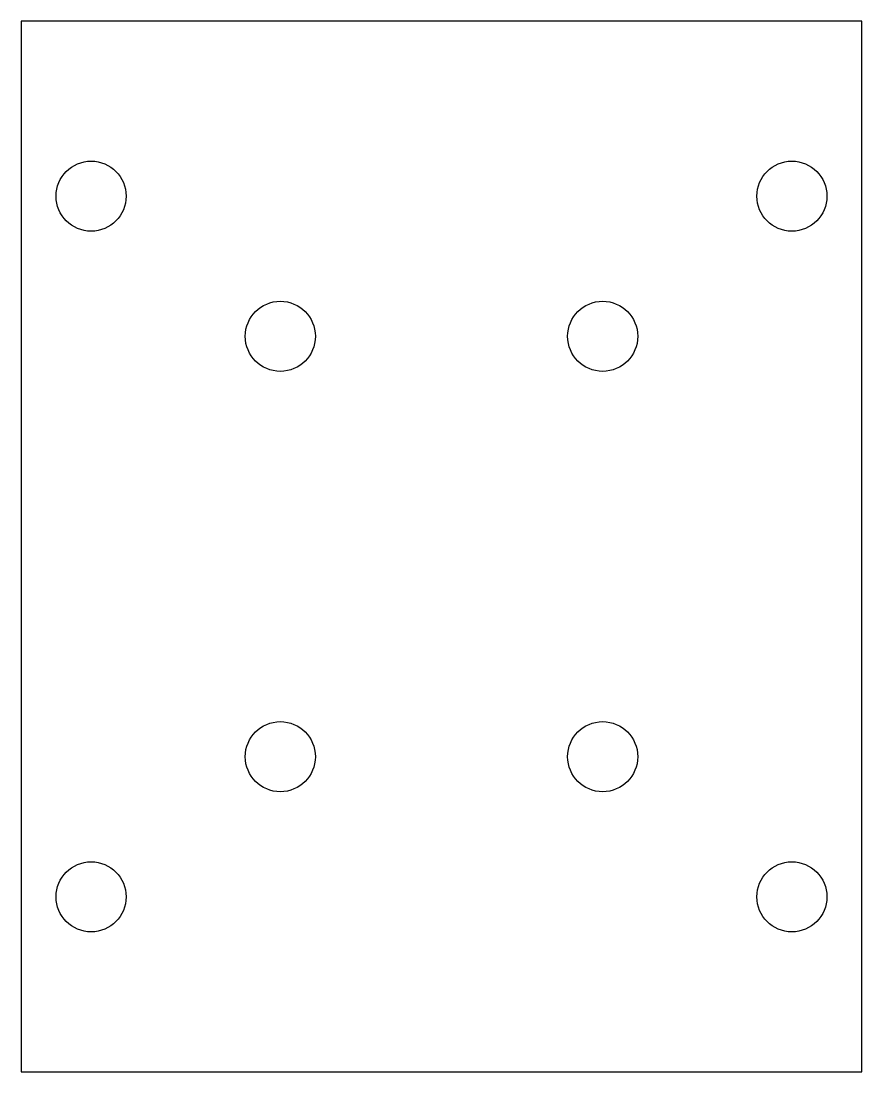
# Model space of a CAD drawing. Header units: millimetres. Extents: x -30.5 to 30.5, y -38.1 to 38.1.
import ezdxf

# ---------------------------------------------------------------- set-up
doc = ezdxf.new("R2010")
doc.units = ezdxf.units.MM

msp = doc.modelspace()

# ---------------------------------------------------------------- linework, layer by layer
for p, q in [((-30.48, 38.1, 0.635), (-30.48, -38.1, 0.635)), ((30.48, 38.1, 0.635), (-30.48, 38.1, 0.635)), ((30.48, -38.1, 0.635), (30.48, 38.1, 0.635)), ((-30.48, -38.1, 0.635), (30.48, -38.1, 0.635))]:
    msp.add_line(p, q)
for centre in [(-25.4, 25.4, 0.635), (25.4, 25.4, 0.635), (-11.684, 15.24, 0.635), (11.684, 15.24, 0.635), (-11.684, -15.24, 0.635), (11.684, -15.24, 0.635), (-25.4, -25.4, 0.635), (25.4, -25.4, 0.635)]:
    msp.add_circle(centre, 2.54)

doc.saveas('drawing.dxf')
